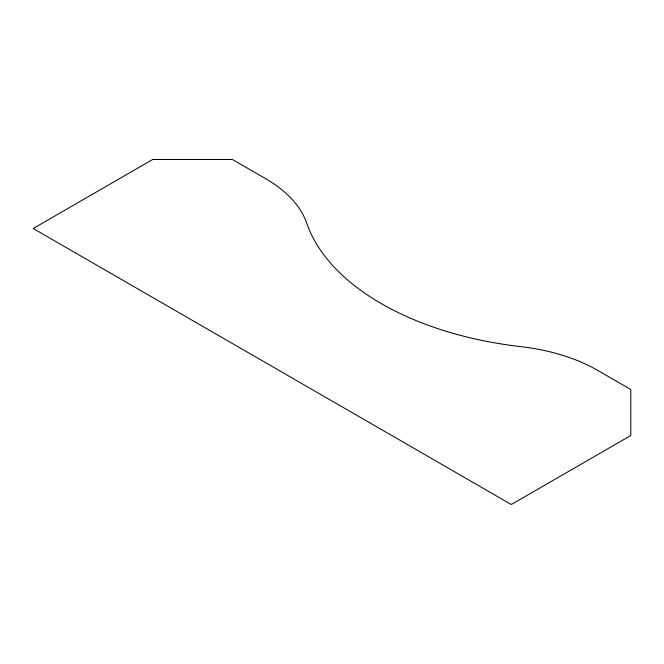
<?xml version="1.0" encoding="UTF-8"?>
<svg xmlns="http://www.w3.org/2000/svg" width="664" height="664" viewBox="0 0 664 664"><rect width="100%" height="100%" fill="white"/><g stroke="black" fill="none" stroke-linecap="round" stroke-linejoin="round"><path stroke-width="1" d="M152.72 159.493L33.2 228.491L511.28 504.507L630.8 435.509L630.8 389.502L597.65 370.363A150.247 86.743 0 0 0 520.725 346.625A272.456 157.302 0 0 1 306.668 223.038A150.247 86.743 0 0 0 265.55 178.624L232.4 159.493L152.72 159.493"/></g></svg>
